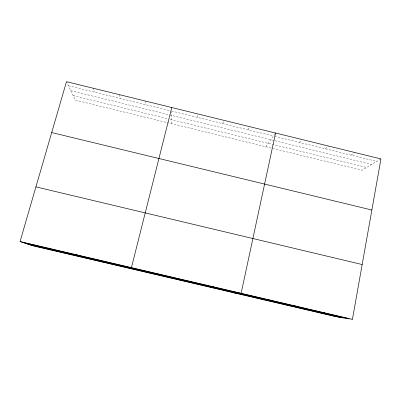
<?xml version="1.0" encoding="UTF-8"?>
<svg xmlns="http://www.w3.org/2000/svg" width="401" height="401" viewBox="0 0 401 401"><rect width="100%" height="100%" fill="white"/><g stroke="black" fill="none" stroke-linecap="round" stroke-linejoin="round"><path stroke-width="0.3" stroke-dasharray="2 1.5" d="M171.157 123.568L171.618 111.684M197.217 117.343L197.863 113.939M222.705 123.598L223.853 120.325M248.109 129.829L249.753 126.691M265.813 146.716L275.562 133.027M299.402 142.42L302.053 139.538M325.291 148.776L328.449 146.024M351.091 155.107L354.75 152.485M380.95 158.921L362.058 170.255L75.243 100.11L66.726 82.17M70.782 90.711L169.087 114.806M169.683 114.957L371.692 164.475M73.102 95.593L167.733 118.766M170.114 119.348L366.689 167.478M68.416 85.729L170.445 110.771M171.638 111.062L273.417 136.044M274.625 136.34L376.795 161.418M92.952 88.165L94.36 92.095M119.323 94.641L120.21 98.44M145.598 101.097L145.969 104.761"/><path stroke-width="0.6" d="M352.429 319.336L380.95 158.921L66.486 81.664L20.05 241.562L33.594 245.968L335.231 316.524L352.429 319.336L20.05 241.562M275.562 133.027L241.126 293.296L234.079 292.86M171.778 107.533L131.428 267.627L134.525 269.577M186.039 280.675L186.485 280.51M212.851 286.951L213.853 286.915M266.986 299.612L269.111 299.843M294.304 306.008L296.991 306.364M321.517 312.374L324.765 312.865M23.047 242.54L348.629 318.715M26.707 243.728L343.983 317.953M30.291 244.896L339.431 317.211M35.925 186.891L362.173 264.535M51.704 132.561L371.862 210.024M48.055 248.119L50.466 248.956M75.949 254.645L77.784 255.347M103.744 261.146L104.997 261.713M159.007 274.078L159.127 274.379"/></g></svg>
